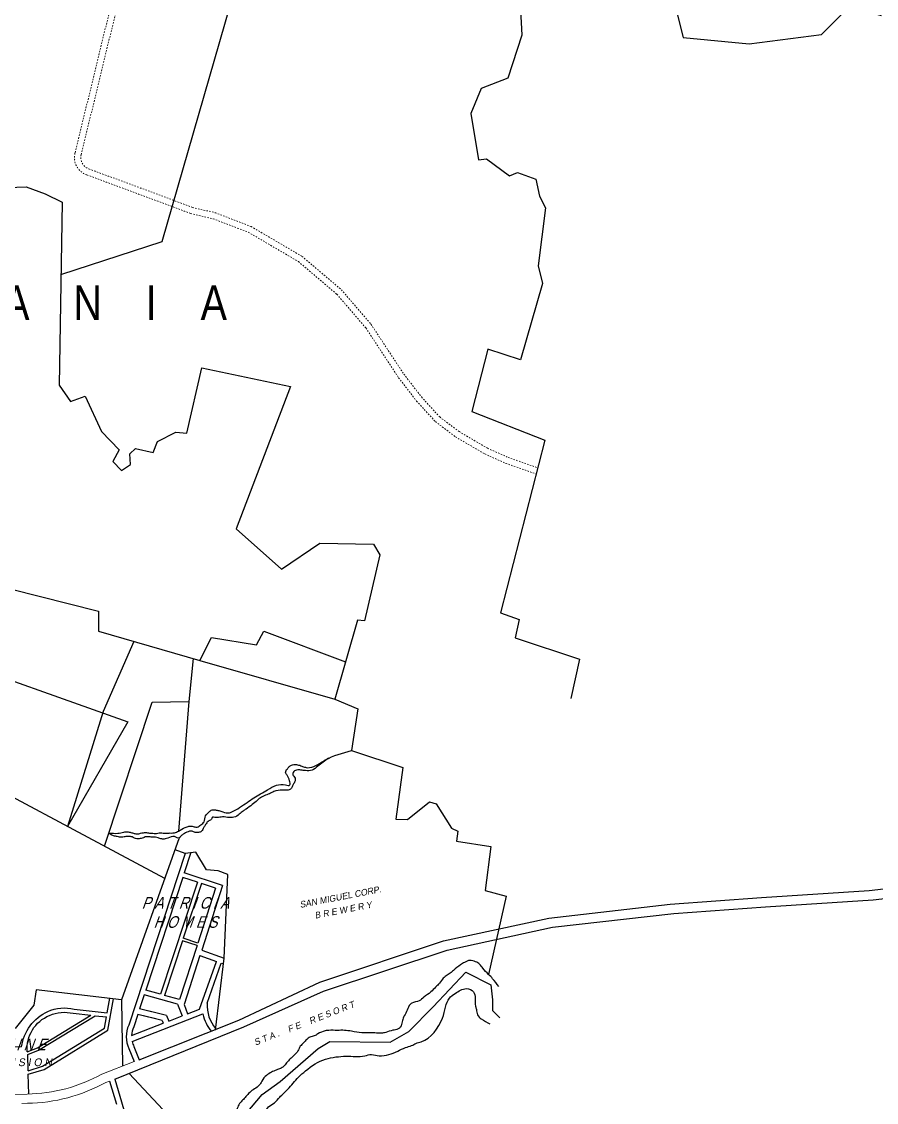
# Model space of a CAD drawing. Header units: inches. Extents: x -1369 to 1198, y -366 to 1398.
# Drawn here: x -418.3 to -358.7, y 1010.1 to 1085.4 of the extents above; entities that cross this region are included whole.
import ezdxf
from ezdxf.enums import TextEntityAlignment as Align

# ---------------------------------------------------------------- set-up
doc = ezdxf.new("R2010")
doc.units = ezdxf.units.IN
doc.header["$MEASUREMENT"] = 0
doc.linetypes.add('ACAD_ISO02W100', pattern=[15, 12, -3])
for name, color, linetype in [('CREEK_RIVER', 7, 'Continuous'), ('LOT_NO', 8, 'Continuous'), ('PRIVATE', 181, 'Continuous'), ('SUBLOTS', 1, 'Continuous')]:
    doc.layers.add(name, color=color, linetype=linetype)
doc.layers.add('ROAD', color=8, linetype='Continuous', lineweight=20)
doc.layers.add('SUBDIVIDION', color=8, linetype='Continuous', lineweight=25)
doc.styles.add('LOT_NO', font='ARIALN.TTF', dxfattribs={"width": 1.5, "height": 1})
doc.styles.add('PX-0', font='leroy')

msp = doc.modelspace()

# ---------------------------------------------------------------- linework, layer by layer
at = {"color": 1}
for points in [[(-410.1106, 1013.0511), (-403.1617, 1015.8059), (-397.5124, 1018.4655), (-388.901, 1021.332), (-381.5654, 1022.9245), (-373.1134, 1023.88), (-366.7346, 1024.3577), (-359.2395, 1024.8355), (-355.2527, 1025.3132)], [(-411.807, 1011.7024), (-402.8111, 1015.3309), (-397.2491, 1017.8163), (-388.6377, 1020.6828), (-381.302, 1022.2752), (-372.8501, 1023.2307), (-366.4712, 1023.7085), (-358.9761, 1024.1862), (-354.9893, 1024.664)]]:
    msp.add_lwpolyline(points, dxfattribs=at)
at = {"layer": 'CREEK_RIVER', "color": 8}
for p, q in [((-407.0803, 1021.3438), (-408.338, 1017.5363)), ((-406.0669, 1021.0091), (-407.0803, 1021.3438)), ((-406.0115, 1021.1803), (-407.0239, 1021.5147)), ((-406.0669, 1021.0091), (-407.2848, 1017.246)), ((-405.8641, 1020.3064), (-406.9703, 1016.8886)), ((-405.8641, 1020.3064), (-406.9703, 1016.8886)), ((-405.8963, 1016.5725), (-404.7168, 1019.8997)), ((-405.3707, 1016.9895), (-404.3812, 1019.7807)), ((-407.4211, 1016.919), (-409.7502, 1017.561)), ((-407.4211, 1016.919), (-409.7502, 1017.561)), ((-408.624, 1017.6152), (-409.6406, 1017.8954)), ((-407.2848, 1017.246), (-408.338, 1017.5363)), ((-407.2848, 1017.246), (-408.338, 1017.5363)), ((-411.3219, 1017.2291), (-411.2703, 1012.6008)), ((-407.4211, 1016.919), (-407.1045, 1016.1034)), ((-406.9703, 1016.8886), (-406.723, 1016.2515)), ((-408.4924, 1015.7808), (-410.1954, 1016.2029)), ((-408.949, 1015.894), (-410.1954, 1016.2029)), ((-408.1877, 1016.127), (-410.0676, 1016.5929)), ((-408.8432, 1016.2894), (-410.0676, 1016.5929)), ((-408.1877, 1016.127), (-408.0379, 1015.741)), ((-408.4924, 1015.7808), (-408.4194, 1015.5929))]:
    msp.add_line(p, q, dxfattribs=at)
for points in [[(-409.7502, 1017.561), (-410.0676, 1016.5929)], [(-409.7502, 1017.561), (-410.0676, 1016.5929)], [(-410.5883, 1014.3232), (-405.6598, 1016.2367)], [(-408.0379, 1015.741), (-407.1045, 1016.1034)], [(-406.723, 1016.2515), (-405.8963, 1016.5725)], [(-410.6236, 1014.7372), (-408.4194, 1015.5929)]]:
    msp.add_lwpolyline(points, dxfattribs=at)
for points in [[(-410.1954, 1016.2029), (-410.4809, 1015.332, 0.0958054), (-410.6236, 1014.7372, 0.0958054)], [(-410.5883, 1014.3232, 0.0577979), (-410.4682, 1013.972), (-410.1106, 1013.0511)], [(-410.5883, 1014.3232, 0.0577979), (-410.4682, 1013.972), (-410.1106, 1013.0511)]]:
    msp.add_lwpolyline(points, format="xyb", dxfattribs=at)
for radius, start, end in [(2.6236, 177.519595, 219.299473), (2.9797, 192.389935, 218.82925)]:
    msp.add_arc((-402.7495, 1016.876), radius, start, end, dxfattribs=at)
for points in [[(-412.2062, 1028.8648), (-411.5863, 1028.8279), (-411.175, 1028.9062), (-410.8617, 1028.9257), (-410.6071, 1028.867), (-410.3917, 1028.8083), (-410.1175, 1028.7888), (-410, 1028.8279), (-409.8042, 1028.867), (-409.5105, 1028.867), (-409.3734, 1028.8475), (-409.1384, 1028.8279), (-408.8055, 1028.8279), (-408.5901, 1028.867), (-408.4334, 1028.8475), (-408.1592, 1028.8279), (-408.0026, 1028.8475), (-407.8655, 1028.8475), (-407.6305, 1028.867), (-407.3629, 1028.9776), (-406.8863, 1029.2388), (-406.6318, 1029.3171), (-406.3968, 1029.3171), (-406.1618, 1029.2584), (-406.0638, 1029.2584), (-405.8093, 1029.415), (-405.5743, 1029.6302), (-405.4764, 1030.0411), (-405.2609, 1030.276), (-405.0847, 1030.4325), (-404.791, 1030.4521), (-404.556, 1030.413), (-404.2622, 1030.3151), (-403.8118, 1030.2564), (-403.6551, 1030.3151), (-402.5781, 1030.9804), (-401.6381, 1031.5871), (-401.1485, 1031.861), (-400.5414, 1032.1741), (-399.8952, 1032.1937), (-399.6014, 1032.1937), (-399.621, 1032.4872), (-399.7973, 1032.8786), (-399.8952, 1033.0547), (-399.7777, 1033.3287), (-399.621, 1033.4852), (-399.4252, 1033.6026), (-399.2294, 1033.6222), (-398.916, 1033.5635), (-398.6419, 1033.4656), (-398.5048, 1033.4265), (-398.446, 1033.4069), (-398.2306, 1033.4069), (-397.134, 1033.9353), (-395.3043, 1034.598)], [(-396.9086, 1034.053), (-397.6627, 1033.5048), (-398.0544, 1033.2308), (-398.5048, 1033.1917), (-398.8377, 1033.2308), (-399.1314, 1033.2308), (-399.3664, 1033.0743), (-399.3664, 1032.859), (-399.2685, 1032.7416), (-399.2685, 1032.3894), (-399.3469, 1032.272), (-399.4448, 1032.0763), (-399.5623, 1031.9002), (-399.9344, 1031.8219), (-400.5806, 1031.7827), (-400.8548, 1031.6653), (-401.2073, 1031.5088), (-401.5793, 1031.3522), (-401.8731, 1031.1174), (-402.2256, 1030.8239), (-402.6564, 1030.5108), (-402.8522, 1030.3738), (-403.1264, 1030.1586), (-403.4985, 1029.9433), (-404.3993, 1029.9629), (-404.7518, 1029.9237), (-405.0259, 1029.9237), (-405.0651, 1029.8063), (-405.2414, 1029.6889), (-405.4372, 1029.4932), (-405.5547, 1029.2975), (-405.6722, 1029.1019), (-405.7505, 1028.9649), (-405.9659, 1028.8866), (-406.2009, 1028.8866), (-406.4163, 1028.9649), (-406.7688, 1028.9062), (-406.9843, 1028.7888), (-407.1801, 1028.6518), (-407.3036, 1028.5069), (-407.6305, 1028.5931), (-408.1005, 1028.4952), (-408.2963, 1028.4365), (-408.5313, 1028.4365), (-408.7859, 1028.5148), (-408.9621, 1028.5539), (-409.1384, 1028.5539), (-409.393, 1028.5735), (-409.4517, 1028.5735), (-409.6867, 1028.5735), (-409.8042, 1028.5148), (-409.9609, 1028.4757), (-410.2546, 1028.4365), (-410.4309, 1028.4952), (-410.5875, 1028.5735), (-410.8421, 1028.5931), (-411.0379, 1028.5931), (-411.1554, 1028.5735), (-411.3121, 1028.5539), (-411.6254, 1028.5931), (-411.88, 1028.6518), (-411.9975, 1028.6909), (-412.115, 1028.7692), (-412.2062, 1028.8648)], [(-412.0603, 983.4188), (-412.8312, 984.4459), (-413.1738, 984.9023), (-413.6306, 985.2732), (-414.0874, 985.3873), (-414.5442, 985.1876), (-415.0296, 984.9879), (-415.4007, 985.1876), (-415.6862, 985.7868), (-415.5149, 986.3859), (-415.5149, 986.5856), (-415.5435, 986.9565), (-415.9146, 987.3844), (-416.143, 987.6412), (-416.5999, 988.0691), (-417.1423, 988.383), (-417.5991, 988.6968), (-418.1701, 989.0391), (-418.5413, 989.4385), (-418.9696, 989.7524), (-419.4264, 990.0662), (-419.769, 990.323), (-419.9403, 990.4371), (-420.597, 990.4371), (-421.0538, 990.323), (-421.2536, 990.2374), (-421.4535, 990.1518), (-421.8532, 989.9235), (-421.9674, 989.8094), (-422.0245, 989.6953), (-422.0531, 989.4956), (-422.1673, 989.41), (-422.31, 989.3815), (-422.567, 989.4671), (-422.7954, 989.6383), (-422.9952, 989.6953), (-423.2236, 989.6383), (-423.9088, 989.6383), (-424.28, 989.4956), (-425.0077, 989.2745), (-425.2075, 989.0463), (-425.1219, 988.761), (-425.1219, 988.4757), (-425.3503, 988.2475), (-425.9213, 988.2475), (-426.4638, 988.5042), (-427.0062, 988.8181), (-427.463, 989.1604), (-428.0055, 989.5598), (-428.1483, 989.8166), (-428.7764, 990.3872), (-429.0048, 990.7581), (-429.3188, 991.2146), (-429.6329, 991.671), (-430.0326, 992.156), (-430.3752, 992.7837), (-430.518, 993.2687), (-430.4323, 993.7252), (-430.1468, 994.0675), (-429.4901, 994.2958), (-429.1761, 994.3813), (-428.8335, 994.4384), (-428.2625, 994.4384), (-427.5772, 994.3528), (-426.9491, 994.2387), (-426.4067, 994.3243), (-426.0355, 994.4955), (-425.2361, 994.7237), (-423.4374, 995.4655), (-422.6665, 995.7508), (-421.9813, 996.0361), (-421.4959, 995.979), (-421.0391, 995.8363), (-420.4396, 995.6937), (-419.9542, 995.8934), (-418.7388, 996.4183), (-418.3676, 996.618), (-417.8537, 996.7321), (-417.4254, 996.7321), (-417.1114, 996.5895), (-416.5689, 996.4754), (-416.2834, 996.4754), (-415.7981, 996.4183), (-415.3983, 996.5324), (-414.656, 997.1601), (-414.2278, 997.4454), (-413.6568, 997.8733), (-413.0857, 998.3013), (-412.6004, 998.7292), (-412.0865, 999.2142), (-411.7153, 999.528), (-411.3441, 999.9845), (-411.0586, 1000.3269), (-409.4598, 1002.0957), (-408.8888, 1002.7233), (-408.6318, 1003.351), (-408.3749, 1003.9216), (-408.3749, 1004.4922), (-408.3749, 1004.9486), (-407.8324, 1004.8916), (-407.5754, 1004.6919), (-407.2614, 1004.5778), (-406.8902, 1004.6063), (-406.5476, 1004.7204), (-406.1765, 1004.8916), (-405.8053, 1005.0342), (-405.2914, 1005.2339), (-404.9488, 1005.5192), (-404.7204, 1005.9472), (-404.2921, 1006.5178), (-402.5094, 1008.3627), (-401.6243, 1008.9618), (-401.0818, 1009.7606), (-400.6821, 1010.0459), (-400.311, 1010.4454), (-399.74, 1010.9874), (-398.9976, 1011.8433), (-398.5123, 1012.2712), (-397.1133, 1013.0986), (-396.3995, 1013.2413), (-395.6858, 1013.2983), (-394.3724, 1013.3268), (-393.9156, 1013.4124), (-393.3731, 1013.3268), (-392.7165, 1013.4124), (-392.0884, 1013.6407), (-391.5459, 1013.8974), (-391.1176, 1014.0401), (-390.8321, 1014.1827), (-390.461, 1014.2968), (-388.9763, 1015.9516), (-388.7479, 1016.7219), (-388.491, 1017.3495), (-388.0913, 1017.6633), (-387.7201, 1017.8916), (-387.2918, 1018.0057), (-386.8065, 1017.7775), (-386.6923, 1017.3495), (-386.6637, 1016.7789), (-386.6066, 1016.5507), (-386.521, 1016.1798), (-386.264, 1015.8945), (-385.6644, 1015.5521)]]:
    msp.add_spline(points, degree=3, dxfattribs=at)
msp.add_open_spline([(-385.053, 1018.1473), (-385.1884, 1018.3338), (-385.4039, 1018.6307), (-385.7978, 1019.0372), (-386.1293, 1019.3473), (-386.3531, 1019.7255), (-386.6831, 1019.9007), (-387.0662, 1020.0285), (-387.4259, 1019.8523), (-387.7966, 1019.6053), (-388.1273, 1019.3544), (-388.4342, 1019.0581), (-388.7323, 1018.9134), (-389.0106, 1018.6429), (-389.2049, 1018.334), (-389.504, 1018.0683), (-389.7906, 1017.708), (-390.2286, 1017.4657), (-390.6018, 1017.0744), (-391.0389, 1017.0771), (-391.3549, 1016.7794), (-391.4393, 1016.3957), (-391.6904, 1016.0605), (-391.7732, 1015.6789), (-391.8448, 1015.3656), (-392.0967, 1015.1369), (-392.4822, 1015.1235), (-392.8482, 1014.9487), (-393.2787, 1014.8823), (-393.7018, 1014.9215), (-394.1543, 1014.9372), (-394.6984, 1014.9171), (-395.2299, 1015.0215), (-395.7996, 1015.1122), (-396.3282, 1015.0845), (-396.7763, 1015.1111), (-397.2447, 1015.0607), (-397.5839, 1014.9048), (-397.9006, 1014.6753), (-398.2026, 1014.6602), (-398.4477, 1014.4583), (-398.6415, 1014.2201), (-398.9102, 1013.9918), (-399.0229, 1013.6317), (-399.3974, 1013.2824), (-399.7503, 1012.9475), (-400.0143, 1012.5836), (-400.2729, 1012.4244), (-400.5718, 1012.3295), (-400.8998, 1012.1765), (-401.2756, 1011.9606), (-401.5149, 1011.6459), (-401.7425, 1011.1605), (-402.2415, 1010.9539), (-402.6005, 1010.5655), (-402.8236, 1010.2961), (-403.0762, 1010.0598), (-403.2331, 1009.7529), (-403.3596, 1009.4326), (-403.5203, 1009.1745), (-403.7141, 1008.988), (-404.1063, 1008.6812), (-404.439, 1008.288), (-404.7645, 1007.8446), (-405.0828, 1007.5521), (-405.3059, 1007.1733), (-405.6241, 1006.8445), (-406.0117, 1006.6291), (-406.4248, 1006.7926), (-406.848, 1006.6727), (-407.2141, 1006.8435), (-407.6133, 1006.8159), (-407.8239, 1007.027), (-408.0504, 1007.0488), (-408.2441, 1007.181), (-408.4519, 1007.0954), (-408.6659, 1007.0532), (-408.8406, 1006.792), (-409.2402, 1006.8853), (-409.5297, 1006.6174), (-409.7785, 1006.3573), (-409.9457, 1005.9965), (-410.2099, 1005.7795), (-410.2739, 1005.4935), (-410.1195, 1005.1859), (-409.9856, 1004.7483), (-409.8653, 1004.2318), (-409.8359, 1003.728), (-410.1206, 1003.4212), (-410.2148, 1003.1074), (-410.6509, 1002.8153), (-410.7191, 1002.2829), (-411.1354, 1001.9965), (-411.3392, 1001.798), (-411.5354, 1001.5625), (-411.6853, 1001.3807), (-411.8248, 1001.2303), (-412.0324, 1001.1117), (-412.2905, 1000.8275), (-412.5847, 1000.5518), (-412.8836, 1000.2802), (-413.0884, 999.9171), (-413.5165, 999.7516), (-413.7847, 999.1402), (-414.4191, 998.9107), (-414.8051, 998.4204), (-415.1301, 998.1246), (-415.4668, 997.9693), (-415.8745, 997.9036), (-416.2076, 997.901), (-416.5375, 997.9584), (-416.7773, 998.0778), (-417.0166, 998.1998), (-417.2167, 998.3707), (-417.3757, 998.551), (-417.5943, 998.6425), (-417.8149, 998.6041), (-418.0236, 998.4534), (-418.2969, 998.3114), (-418.6892, 998.0576), (-419.278, 997.7947), (-419.6403, 997.2295), (-420.1493, 997.1915), (-420.3194, 997.3688), (-420.5213, 997.5175), (-420.6344, 997.7913), (-420.9892, 997.9875), (-421.3543, 997.7202), (-421.8168, 997.7104), (-422.3069, 997.634), (-422.698, 997.4271), (-423.0997, 997.3066), (-423.5008, 997.1496), (-423.9263, 996.9566), (-424.3618, 996.7961), (-424.8077, 996.5513), (-425.4023, 996.527), (-425.9722, 995.9835), (-426.6893, 996.0216), (-427.1411, 995.7468), (-427.4331, 995.6529), (-427.7386, 995.6654), (-428.121, 995.7258), (-428.6205, 995.9541), (-429.278, 995.7204), (-429.7634, 995.3532), (-430.2764, 995.3991), (-430.6409, 995.3714), (-430.9863, 995.6243), (-431.2779, 995.8089), (-431.4997, 996.2328), (-432.0016, 996.2439), (-432.02, 996.7131), (-432.2924, 996.6576), (-432.5033, 996.6708), (-432.7726, 996.6664), (-432.9009, 996.3978), (-433.0052, 996.163), (-433.1386, 995.9243), (-433.363, 995.7674), (-433.4677, 995.454), (-433.8996, 995.4925), (-434.1085, 995.7628), (-434.3513, 995.9667), (-434.4806, 996.1977), (-434.7676, 996.2736), (-434.8922, 996.6109), (-435.219, 996.7096), (-435.3868, 996.9298), (-435.4945, 997.1573), (-435.819, 997.1599), (-436.2044, 997.2025), (-436.6628, 997.2364), (-437.0952, 997.2134), (-437.46, 997.3276), (-437.8143, 997.3175), (-438.2093, 997.321), (-438.5688, 997.3175), (-438.939, 997.3253), (-439.461, 997.2722), (-439.9686, 997.2101), (-440.4473, 997.1739), (-440.7148, 996.9784), (-441.0098, 996.7422), (-441.1982, 996.3811), (-441.4644, 996.1771), (-441.7511, 995.8515), (-442.4243, 995.7922), (-443.0794, 995.987), (-443.7339, 996.087), (-444.1796, 996.3471), (-444.4495, 996.6756), (-444.7821, 996.9933), (-444.857, 997.4265), (-445.1299, 997.7656), (-445.4703, 997.8262), (-445.8234, 997.7539), (-446.1384, 997.7801), (-446.3705, 997.6807), (-446.5817, 997.6545), (-446.8571, 997.5198), (-447.1098, 997.1401), (-447.5458, 996.7991), (-448.0623, 996.5728), (-448.2938, 996.1932), (-448.6097, 996.1419), (-448.8543, 996.1463), (-449.2182, 996.1891), (-449.651, 996.0754), (-450.1411, 996.285), (-450.6341, 996.2672), (-451.0437, 996.5374), (-451.4478, 996.7628), (-451.8154, 996.9707), (-452.1219, 997.1878), (-452.4621, 997.4246), (-452.7072, 997.7776), (-453.2124, 998.0176), (-453.8907, 998.1268), (-454.6937, 998.3017), (-455.485, 998.4719), (-456.1593, 998.8325), (-456.8714, 998.825), (-457.4543, 998.9178), (-457.8986, 998.9344), (-458.3059, 998.9206), (-458.7295, 998.9664), (-459.1214, 998.9779), (-459.6275, 998.7933), (-460.0872, 998.6256), (-460.6146, 998.4791), (-461.0754, 998.4215), (-461.5676, 998.3821), (-461.9146, 998.3839), (-462.0461, 998.3737)], degree=3, knots=[0, 0, 0, 0, 0.0023006, 0.00366285, 0.00565162, 0.00683843, 0.00793661, 0.00932595, 0.01066046, 0.01171455, 0.01382838, 0.01478818, 0.01595805, 0.01709962, 0.01861966, 0.01957659, 0.02108601, 0.02316822, 0.02454251, 0.02628807, 0.02713542, 0.02867293, 0.03009333, 0.03122976, 0.03256353, 0.03319032, 0.03447838, 0.03622395, 0.0372255, 0.03878845, 0.04045547, 0.0417572, 0.04421607, 0.04584358, 0.0475098, 0.04948842, 0.050328, 0.05219431, 0.05315001, 0.05417295, 0.05506857, 0.05621008, 0.05727803, 0.05851169, 0.05983865, 0.06230483, 0.06341137, 0.06427778, 0.06528331, 0.06654146, 0.06789897, 0.06956525, 0.07040437, 0.07318478, 0.07450975, 0.07568975, 0.07668414, 0.07794282, 0.07908408, 0.08013785, 0.08094756, 0.08176066, 0.08511513, 0.08604177, 0.08725687, 0.08941154, 0.09036846, 0.0918593, 0.09348098, 0.09447575, 0.09609042, 0.09733561, 0.09824627, 0.09883992, 0.09956509, 0.10041269, 0.10090663, 0.10171973, 0.1032007, 0.10428392, 0.10546392, 0.106821, 0.10819502, 0.10872565, 0.1096086, 0.11149872, 0.1133284, 0.11499663, 0.11616612, 0.11735395, 0.11812775, 0.12122987, 0.12189649, 0.12311163, 0.12407133, 0.12495766, 0.12547292, 0.12610835, 0.1273235, 0.12927453, 0.13015785, 0.13134466, 0.13334451, 0.13432643, 0.13777344, 0.13943004, 0.14053669, 0.14214389, 0.14304272, 0.14465687, 0.14545336, 0.1463626, 0.14731829, 0.14813139, 0.14897873, 0.1497039, 0.15038875, 0.15111198, 0.15225493, 0.15346914, 0.15578152, 0.15863502, 0.15957227, 0.1603531, 0.16097989, 0.16205755, 0.16325508, 0.16437657, 0.16617424, 0.16781829, 0.1692881, 0.17055597, 0.17200632, 0.17359232, 0.17522632, 0.17664832, 0.17863097, 0.18091685, 0.18402347, 0.18523441, 0.18615702, 0.1870422, 0.18825774, 0.19003869, 0.19229925, 0.19481555, 0.19580486, 0.19737472, 0.19828539, 0.1999849, 0.20076557, 0.20290245, 0.20362722, 0.20440999, 0.20503482, 0.20593366, 0.20675653, 0.20773423, 0.20860038, 0.20941009, 0.21045098, 0.21142762, 0.21297623, 0.21378594, 0.21459893, 0.21550958, 0.21647766, 0.21786378, 0.2186035, 0.21923877, 0.22019884, 0.22145283, 0.22327822, 0.22473709, 0.22574806, 0.22705083, 0.22824842, 0.22970636, 0.2306436, 0.23194949, 0.23493381, 0.23583264, 0.23662728, 0.23817489, 0.23959064, 0.24058508, 0.24150596, 0.24384438, 0.24665267, 0.24847129, 0.25040871, 0.2516238, 0.25273034, 0.25491521, 0.25581332, 0.25688672, 0.2581407, 0.25944659, 0.25994052, 0.26063518, 0.26156649, 0.26289345, 0.26509939, 0.2670199, 0.26845578, 0.26915045, 0.27008769, 0.27092242, 0.2727998, 0.27435312, 0.27609098, 0.27755796, 0.27912061, 0.28075447, 0.28176523, 0.28287926, 0.28488504, 0.2859099, 0.28837252, 0.29172189, 0.29414676, 0.29643818, 0.29921545, 0.30110146, 0.3023522, 0.30365393, 0.30516752, 0.30662639, 0.30749917, 0.31051605, 0.311539, 0.31296019, 0.31515266, 0.3164577, 0.3164577, 0.3164577, 0.3164577], dxfattribs=at)
at = {"layer": 'ROAD', "color": 8, "linetype": 'ACAD_ISO02W100', "ltscale": 0.0001}
for points in [[(-410.2292, 1090.5252), (-410.372, 1089.7248), (-411.422, 1087.286), (-414.1421, 1076.1117, 0.3815742), (-413.615, 1075.124, -0.0021268), (-406.3892, 1072.4393), (-404.8125, 1072.0705), (-402.3036, 1071.1089), (-398.753, 1069.0279), (-396.0158, 1066.703), (-393.9526, 1064.303), (-391.6648, 1060.8268), (-390.4361, 1059.2307), (-389.1637, 1057.8381), (-387.8107, 1056.8167), (-385.8228, 1055.6554), (-384.3926, 1055.0168), (-382.2993, 1054.2816)], [(-411.7318, 1087.6843), (-411.8427, 1087.4267), (-414.5716, 1076.2162, 0.3815742), (-413.7671, 1074.709, -0.0021347), (-406.5179, 1072.0155), (-404.9425, 1071.647), (-402.4957, 1070.7092), (-399.0098, 1068.6661), (-396.3283, 1066.3886), (-394.3062, 1064.0363), (-392.025, 1060.5701), (-390.775, 1058.9464), (-389.4625, 1057.5099), (-388.0562, 1056.4482), (-386.025, 1055.2616), (-384.5562, 1054.6058), (-382.4457, 1053.8645)]]:
    msp.add_lwpolyline(points, format="xyb", dxfattribs=at)
at = {"layer": 'ROAD', "color": 1}
for points in [[(-444.9857, 1010.1902), (-444.3636, 1010.2066), (-417.9009, 1010.6548, 0.1227901), (-412.7018, 1012.0451), (-410.4575, 1012.9164)], [(-418.2808, 1010.005), (-417.89, 1010.0116, 0.1218369), (-412.429, 1011.461), (-412.1682, 1011.5622)]]:
    msp.add_lwpolyline(points, format="xyb", dxfattribs=at)
at = {"layer": 'SUBDIVIDION', "color": 8}
for p, q in [((-406.0478, 1025.4145), (-407.0663, 1025.7484)), ((-404.2856, 1025.1834), (-406.9637, 1026.0613)), ((-406.0478, 1025.4145), (-408.624, 1017.6152)), ((-405.7663, 1025.3222), (-407.0239, 1021.5147)), ((-404.776, 1024.9976), (-406.0115, 1021.1803)), ((-404.776, 1024.9976), (-405.7663, 1025.3222)), ((-404.2856, 1025.1834), (-405.7438, 1020.678)), ((-405.7438, 1020.678), (-404.1677, 1020.1193)), ((-405.8641, 1020.3064), (-404.7168, 1019.8997)), ((-404.3812, 1019.7807), (-404.2172, 1019.7226)), ((-408.624, 1017.6152), (-409.6406, 1017.8954)), ((-407.2848, 1017.246), (-408.338, 1017.5363)), ((-418.2867, 1013.9464), (-423.0086, 1013.9093)), ((-412.1682, 1011.5622), (-411.6821, 1009.9464)), ((-411.807, 1011.7024), (-410.7628, 1008.2316))]:
    msp.add_line(p, q, dxfattribs=at)
for points in [[(-406.907, 1027.4289), (-410.8285, 1015.4663, 0.2166398), (-410.8103, 1013.825), (-410.4575, 1012.9164)], [(-418.2867, 1013.9464, -0.2568847), (-416.4673, 1016.4069, -0.1631829), (-414.6371, 1016.5801), (-412.3183, 1016.3227)], [(-417.8922, 1013.6046, -0.3298495), (-416.3445, 1016.1352, -0.1646915), (-414.6881, 1016.2858), (-413.4608, 1016.1496)]]:
    msp.add_lwpolyline(points, format="xyb", dxfattribs=at)
for points in [[(-406.4987, 1027.4799), (-406.9637, 1026.0613)], [(-407.0663, 1025.7484), (-409.6406, 1017.8954)], [(-409.7502, 1017.561), (-410.0676, 1016.5929)], [(-417.8233, 1012.0351), (-416.7242, 1012.3668), (-412.2914, 1015.1014), (-411.8942, 1017.2959)], [(-412.3183, 1016.3227), (-412.1343, 1017.3393)], [(-417.8922, 1013.6046), (-417.1932, 1013.8876), (-413.4608, 1016.1496)], [(-417.8677, 1013.4127), (-417.1091, 1013.7199), (-413.1557, 1016.1157)], [(-417.8315, 1012.2875), (-416.8252, 1012.5912), (-412.5121, 1015.252), (-412.3715, 1016.0286)], [(-413.1557, 1016.1157), (-412.3715, 1016.0286)], [(-417.8315, 1012.2875), (-417.8677, 1013.4127)], [(-417.779, 1010.6575), (-417.8233, 1012.0351)]]:
    msp.add_lwpolyline(points, dxfattribs=at)
at = {"layer": 'SUBLOTS', "color": 8}
for points in [[(-378.3534, 1091.2864), (-377.2569, 1089.3154), (-376.599, 1087.3445), (-373.0902, 1087.7824), (-372.213, 1084.2785), (-367.6077, 1083.8405), (-362.5638, 1084.4975), (-360.5901, 1086.4685), (-358.397, 1085.8115)], [(-415.5536, 1067.7687), (-408.4903, 1070.0597), (-403.382, 1087.7984)], [(-383.5262, 1086.1795), (-383.4415, 1084.4448), (-384.4153, 1081.4409), (-386.2783, 1080.7216), (-386.9981, 1078.9869), (-386.4539, 1075.7493), (-385.9034, 1075.834), (-384.2945, 1074.6493), (-383.7441, 1074.8609), (-382.4738, 1074.3955), (-382.2198, 1073.2108), (-381.7964, 1072.4069), (-382.3051, 1068.3675), (-382.0087, 1067.1405), (-383.533, 1061.8096), (-385.8194, 1062.5711), (-386.9202, 1058.2133), (-381.8394, 1056.2248), (-384.9325, 1044.1849), (-383.62, 1043.7195), (-383.9164, 1042.4502), (-379.4283, 1040.9694), (-380.021, 1038.2193)], [(-419.2624, 1073.8167), (-417.9802, 1073.8701), (-416.6446, 1073.3896), (-415.4693, 1072.8024), (-415.683, 1060.0433), (-414.8816, 1058.9222), (-413.8665, 1059.2959), (-412.7307, 1056.8177), (-411.5019, 1055.5365), (-411.9293, 1054.7357), (-411.3416, 1054.0951), (-410.7005, 1054.5221), (-410.754, 1055.2695), (-410.345, 1055.6413), (-409.1335, 1055.3634), (-408.8157, 1056.1375), (-407.5445, 1056.7726), (-406.7699, 1056.7131), (-405.7371, 1061.2581), (-399.56, 1059.968), (-403.3503, 1050.053), (-400.184, 1047.222), (-397.5176, 1049.0538), (-393.768, 1048.9706), (-393.3428, 1048.2272), (-394.4029, 1043.6367), (-394.8888, 1043.6809), (-396.4761, 1038.1712)], [(-433.809, 1045.2322), (-432.1904, 1044.7115), (-430.4254, 1044.6863), (-430.1985, 1045.2154), (-428.1309, 1044.0312), (-427.2484, 1044.132), (-426.4415, 1043.7792), (-425.9372, 1043.9556), (-422.8358, 1042.2171), (-421.9028, 1043.0485), (-421.1212, 1046.3744), (-412.9377, 1044.2994), (-412.9377, 1042.9161), (-405.8705, 1040.8776), (-405.0691, 1042.4793), (-401.9362, 1041.9697), (-401.4261, 1042.9161), (-395.7281, 1040.7676)], [(-410.4659, 1042.2031), (-412.6039, 1037.323), (-415.0836, 1029.3027)], [(-424.3534, 1041.3817), (-410.8995, 1036.5991), (-415.0836, 1029.3027)], [(-406.3327, 1041.0109), (-406.6385, 1038.0042), (-407.3629, 1028.9776)], [(-405.8705, 1040.8776), (-396.4761, 1038.1712), (-394.8782, 1037.4933), (-395.3043, 1034.598), (-391.7251, 1033.4058), (-392.2132, 1029.821), (-391.4036, 1029.7785), (-389.8697, 1031.0132), (-389.401, 1030.8855), (-388.3357, 1029.1824), (-387.9096, 1028.9695), (-387.9948, 1028.2882), (-385.6087, 1027.905), (-385.9922, 1024.8394), (-384.5434, 1024.4562), (-385.756, 1018.9902)], [(-412.5156, 1027.9298), (-409.1951, 1037.9616), (-406.6385, 1038.0042)], [(-425.3869, 1034.8109), (-408.3429, 1025.6991)], [(-407.3036, 1028.5069), (-411.3219, 1017.2291), (-411.2703, 1012.6008)], [(-404.792, 1015.1159), (-404.1677, 1020.1193), (-403.9187, 1025.967), (-404.6035, 1026.2158), (-405.4128, 1026.278), (-406.1599, 1027.5222), (-406.907, 1027.4289), (-407.5997, 1027.6758)], [(-407.3718, 1006.2497), (-405.4956, 1005.9084), (-401.5267, 1010.6203), (-400.2693, 1011.5235), (-397.6365, 1013.8402), (-396.8113, 1014.3114), (-392.6066, 1014.2721), (-391.3099, 1015.0182), (-389.6202, 1016.7459), (-387.341, 1019.1411), (-385.612, 1018.2773), (-385.4942, 1017.2171), (-385.4942, 1016.471), (-384.9833, 1015.9606)], [(-411.3219, 1017.2291), (-417.2702, 1017.9225), (-417.4394, 1016.845), (-418.7291, 1015.2182), (-420.3994, 1015.683), (-420.5686, 1015.4083), (-421.4355, 1015.1337), (-421.816, 1015.4506), (-421.2663, 1016.676), (-422.4503, 1018.6408)], [(-410.7969, 1012.0946), (-408.1056, 1009.2175)]]:
    msp.add_lwpolyline(points, dxfattribs=at)

# ---------------------------------------------------------------- texts
at = {"layer": 'LOT_NO', "color": 8, "style": 'LOT_NO'}
msp.add_text('E    S    T    E    F    A    N    I    A', height=2.4, dxfattribs=at).set_placement((-423.8553, 1063.8794), align=Align.BOTTOM_CENTER)
at = {"layer": 'PRIVATE', "color": 8, "style": 'PX-0', "oblique": 10}
for s, rotation, p in [('SAN MIGUEL CORP.', 10.987638, (-396.0099, 1024.0439)), ('B R E W E R Y', 10.987638, (-395.8196, 1023.1312)), ('S T A .    F E    R E S O R T', 21.218062, (-398.4683, 1015.257))]:
    msp.add_text(s, height=0.45, rotation=rotation, dxfattribs=at).set_placement(p, align=Align.BOTTOM_CENTER)
at = {"layer": 'SUBDIVIDION', "color": 8}
for s, height, style, oblique, p in [('P A T R I C I A', 0.81, 'LOT_NO', 20, (-406.886, 1023.3328)), ('H O M E S', 0.81, 'LOT_NO', 20, (-406.886, 1021.9981)), ('S U N S H I N E', 0.81, 'LOT_NO', 20, (-419.9142, 1013.4711)), ('S U B D I V I S I O N', 0.54, 'PX-0', 10, (-419.5014, 1012.4399))]:
    msp.add_text(s, height=height, dxfattribs=dict(at, style=style, oblique=oblique)).set_placement(p, align=Align.BOTTOM_CENTER)

doc.saveas('drawing.dxf')
